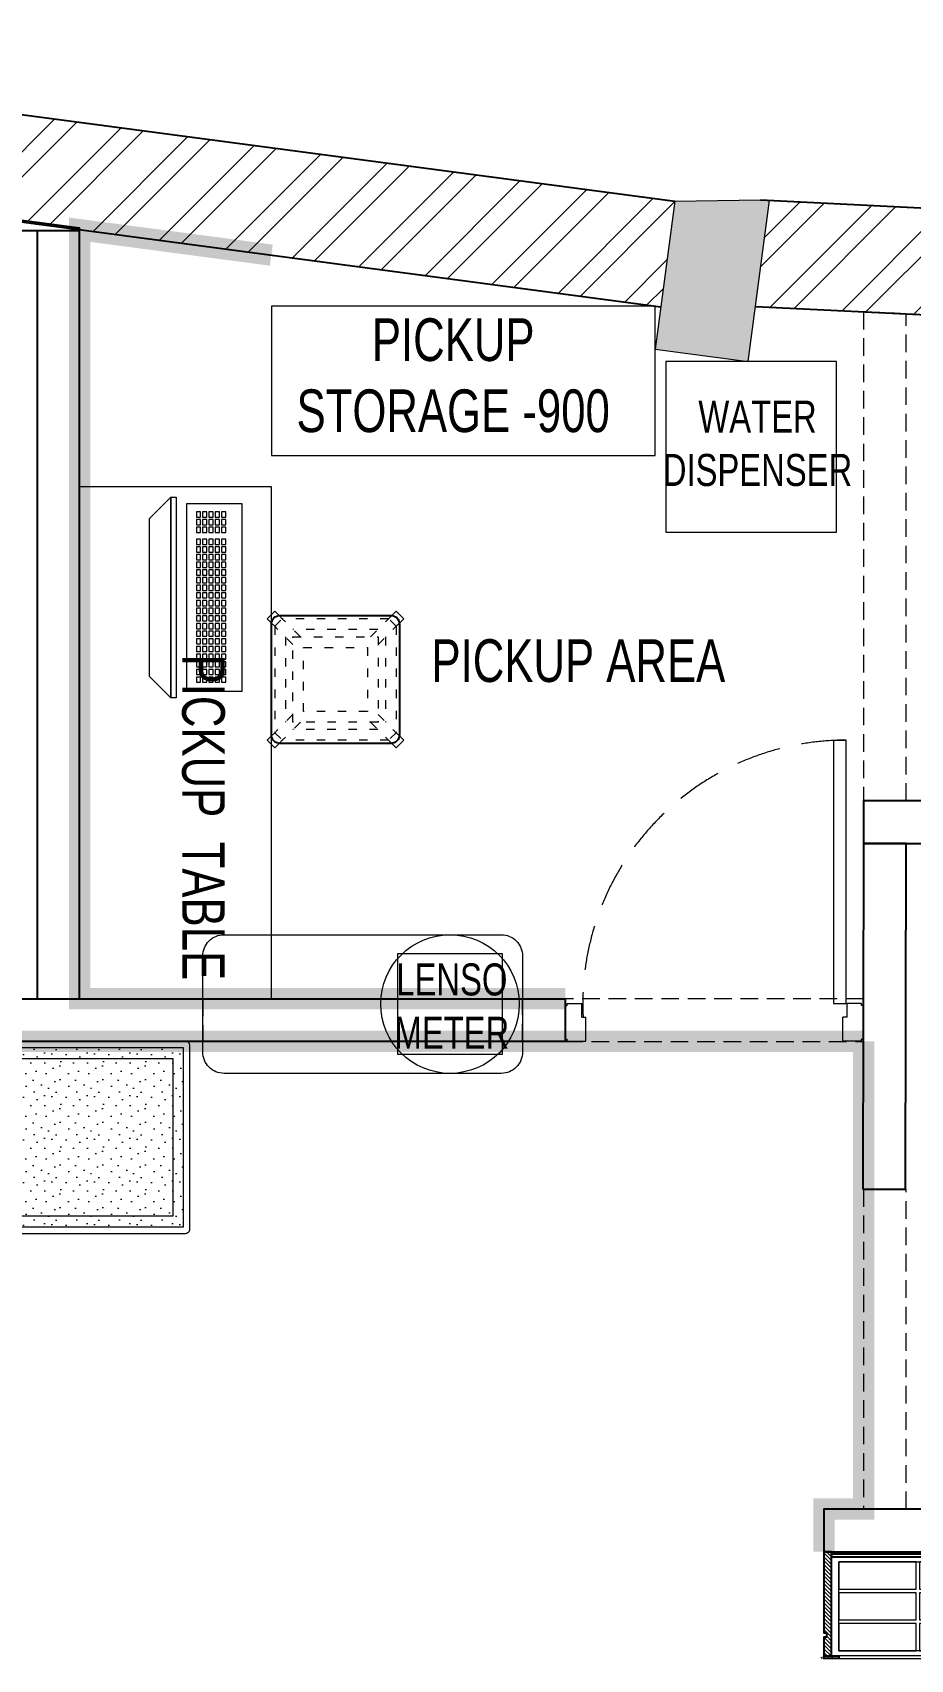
# Model space of a CAD drawing. Header units: feet. Extents: x 3164909 to 3172211, y -5464209 to -5452594.
# Drawn here: x 3167503 to 3169562, y -5456407 to -5452594 of the extents above; entities that cross this region are included whole.
import ezdxf

# ---------------------------------------------------------------- set-up
doc = ezdxf.new("R2010")
doc.units = ezdxf.units.FT
doc.header["$LTSCALE"] = 33
doc.header["$MEASUREMENT"] = 0
for name, pattern in [('a_p6_plan_L18$0$HIDDEN', [0.375, 0.25, -0.125]), ('ACAD_ISO03W100', [30, 12, -18]), ('HIDDEN2', [4.7625, 3.175, -1.5875])]:
    doc.linetypes.add(name, pattern=pattern)
for name, color, linetype, lineweight in [('A-COL', 243, 'Continuous', 9), ('column hatch', 5, 'Continuous', 0), ('Door', 2, 'Continuous', 13), ('LENS-DIM', 252, 'Continuous', 5), ('LENS-DOOR', 34, 'Continuous', 20), ('LENS-HATCH', 251, 'Continuous', 5), ('LENS-PARTITION', 21, 'Continuous', 25), ('LENS-TEXT', 31, 'Continuous', 5), ('LENS_CURTAIN', 5, 'a_p6_plan_L18$0$HIDDEN', 9), ('LK-EQPMT', 3, 'Continuous', 18), ('LK-FF&E FLOOR', 1, 'Continuous', 9), ('LK-FF&E WALL', 1, 'Continuous', 9), ('LK-FLUTTED FINISH', 20, 'Continuous', 30), ('LK-IT', 3, 'Continuous', 18), ('LK-MIRROR', 133, 'Continuous', 13), ('LK-TILES FINISH', 251, 'Continuous', 5), ('LN-ELEVATION-1', 81, 'Continuous', 25), ('LN-ELEVATION-2', 103, 'Continuous', 20), ('LN-ELEVATION-3', 125, 'Continuous', 18), ('LN-ELEVATION-5', 167, 'Continuous', 5), ('LN-HATCH', 251, 'Continuous', 0)]:
    doc.layers.add(name, color=color, linetype=linetype, lineweight=lineweight)
doc.layers.add('A-WALL', color=1, linetype='Continuous')
doc.styles.add('LK TXT', font='GILC____.TTF', dxfattribs={"height": 100})
pattern_1 = [(45, (7858558.917, 3503823.203), (-4.4901280605, 4.4901280605), [])]

# ---------------------------------------------------------------- blocks, each defined once
blk = doc.blocks.new('*U39')
at = {"layer": 'LENS-DOOR'}
for p, q in [((548126.8, 1779188), (548126.8, 1778570.6)), ((548126.8, 1779188), (548155.9, 1779188)), ((548155.9, 1778570.6), (548155.9, 1779188)), ((547497.3, 1778565.8), (547502.1, 1778565.8)), ((547497.3, 1778486.9), (547497.3, 1778565.8)), ((547502.1, 1778570.6), (547536.2, 1778570.6)), ((547502.1, 1778565.8), (547502.1, 1778570.6)), ((547536.2, 1778539), (547536.2, 1778570.6)), ((548126.8, 1778570.6), (548155.9, 1778570.6)), ((548192.4, 1778570.6), (548158.4, 1778570.6)), ((548158.4, 1778539), (548158.4, 1778570.6)), ((548192.4, 1778565.8), (548192.4, 1778570.6)), ((548197.3, 1778565.8), (548192.4, 1778565.8)), ((548197.3, 1778486.9), (548197.3, 1778565.8)), ((547536.2, 1778539), (547545.9, 1778539)), ((547545.9, 1778482.1), (547545.9, 1778539)), ((548148.7, 1778482.1), (548148.7, 1778539)), ((548158.4, 1778539), (548148.7, 1778539)), ((547497.3, 1778486.9), (547502.1, 1778486.9)), ((547502.1, 1778482.1), (547502.1, 1778486.9)), ((547502.1, 1778482.1), (547545.9, 1778482.1)), ((548192.4, 1778482.1), (548148.7, 1778482.1)), ((548192.4, 1778482.1), (548192.4, 1778486.9)), ((548197.3, 1778486.9), (548192.4, 1778486.9))]:
    blk.add_line(p, q, dxfattribs=at)
at = {"layer": 'LENS-DOOR', "color": 7, "linetype": 'HIDDEN2'}
blk.add_ellipse((548155.9, 1778570.6), major_axis=(-617.4, 0), ratio=1, start_param=-1.570791, end_param=0.051209, dxfattribs=at)
blk = doc.blocks.new('2 seater bench')
at = {"layer": 'LENS-HATCH', "lineweight": 0}
h = blk.add_hatch(dxfattribs=at)
h.set_pattern_fill('STIP1', color=177, scale=100, angle=270, pattern_type=2)
h.set_pattern_definition([(270, (6617251.08, -170421.61), (100, -2e-13), [0, -100]), (270, (6617235.08, -170433.61), (100, -2e-13), [0, -100]), (270, (6617211.08, -170428.61), (100, -2e-13), [0, -100]), (270, (6617188.08, -170463.61), (100, -2e-13), [0, -100]), (270, (6617224.08, -170460.61), (100, -2e-13), [0, -100]), (270, (6617248.08, -170487.61), (100, -2e-13), [0, -100]), (270, (6617255.08, -170452.61), (100, -2e-13), [0, -100]), (270, (6617214.08, -170494.61), (100, -2e-13), [0, -100]), (270, (6617182.08, -170489.61), (100, -2e-13), [0, -100]), (270, (6617167.08, -170415.61), (100, -2e-13), [0, -100]), (270, (6617187.08, -170433.61), (100, -2e-13), [0, -100]), (270, (6617168.08, -170447.61), (100, -2e-13), [0, -100]), (270, (6617232.08, -170508.61), (100, -2e-13), [0, -100]), (270, (6617207.08, -170476.61), (100, -2e-13), [0, -100]), (270, (6617240.08, -170468.61), (100, -2e-13), [0, -100]), (270, (6617231.08, -170485.61), (100, -2e-13), [0, -100]), (270, (6617204.08, -170449.61), (100, -2e-13), [0, -100]), (270, (6617258.08, -170477.61), (100, -2e-13), [0, -100]), (270, (6617199.08, -170508.61), (100, -2e-13), [0, -100]), (270, (6617169.08, -170505.61), (100, -2e-13), [0, -100])])
h.paths.add_polyline_path([(585, 210), (0, 210), (0, -210), (585, -210)])
h.paths.add_polyline_path([(0, 245), (0, -210)])
h.paths.add_polyline_path([(-585, 210), (0, 210), (0, -210), (-585, -210)])
at = {"layer": 'LN-ELEVATION-2', "ltscale": 0.5}
for points in [[(-585, 210), (0, 210), (0, -210), (-585, -210)], [(585, 210), (0, 210), (0, -210), (585, -210)]]:
    blk.add_lwpolyline(points, close=True, dxfattribs=at)
at = {"layer": 'LN-ELEVATION-5', "ltscale": 0.5}
blk.add_lwpolyline([(590, 225), (-590, 225, 0.414214), (-600, 215), (-600, -215, 0.414214), (-590, -225), (590, -225, 0.414214), (600, -215), (600, 215, 0.414214)], format="xyb", close=True, dxfattribs=at)
blk.add_lwpolyline([(585, 210), (-585, 210), (-585, -210), (585, -210)], close=True, dxfattribs=at)
at = {"layer": 'LN-ELEVATION-5', "linetype": 'HIDDEN2', "ltscale": 11}
blk.add_lwpolyline([(-560, 185), (560, 185), (560, -185), (-560, -185)], close=True, dxfattribs=at)
blk = doc.blocks.new('A$C94e56fbd')
at = {"layer": 'column hatch'}
h = blk.add_hatch(color=8, dxfattribs=at)
h.dxf.hatch_style = 1
h.paths.add_polyline_path([(1917.4, -4501.9), (1457.4, -4501.9), (1457.4, -4762.3), (1911, -4726.6)])
h.paths.add_polyline_path([(1940.8, -3673.6), (1595.1, -3673.6), (1595.1, -3953.6), (1932.9, -3953.6)])
h.paths.add_polyline_path([(2001.8, -1519.3), (2002.6, -1504.8), (1612.2, -1504.8), (1612.2, -1784.8), (1994.3, -1784.8)])
h.paths.add_polyline_path([(2129.1, 661.3), (1742.3, 661.3), (1742.3, 381.3), (2112.7, 381.3)])
h.paths.add_polyline_path([(3033.4, 5213.3), (2603.4, 5234.3), (2603.4, 4854), (2958.8, 4854)])
h.paths.add_polyline_path([(54.1, 5359), (33.3, 5360), (-168.1, 5357.3), (-214.1, 5010.3), (4, 4981.4)])
h.paths.add_polyline_path([(-2895.3, 5718.9), (-3147.4, 5752.3), (-3245.3, 5326.7), (-2895.3, 5326.7)])
h.paths.add_polyline_path([(-3916.5, 933), (-4256.5, 933), (-4256.5, 653), (-3916.5, 653)])
h.paths.add_polyline_path([(-1051.1, 787.1), (-1331.1, 787.1), (-1331.1, 507.1), (-1051.1, 507.1)])
h.paths.add_polyline_path([(-1051.1, -1392.9), (-1331.1, -1392.9), (-1331.1, -1672.9), (-1051.1, -1672.9)])
h.paths.add_polyline_path([(-3886.5, -1251), (-4256.5, -1251), (-4256.5, -1531), (-3886.5, -1531)])
h.paths.add_polyline_path([(-1065.1, -3576.9), (-1344.2, -3576.9), (-1345.1, -3856.9), (-1065.1, -3856.9)])
h.paths.add_polyline_path([(-3886.5, -3402), (-4256.5, -3402), (-4256.5, -3682), (-3886.5, -3682)])
at = {"layer": 'LN-HATCH'}
h = blk.add_hatch(dxfattribs=at)
h.set_pattern_fill('ANSI32', color=256, scale=333, angle=180)
h.set_pattern_definition([(225, (-5864106.86, 5280898.62), (88.2999593, -88.2999593), []), (225, (-5864165.73, 5280898.62), (88.2999593, -88.2999593), [])])
h.paths.add_polyline_path([(1932.9, -3953.6), (1695.1, -3953.6), (1667.4, -4501.9), (1917.4, -4501.9)])
h.paths.add_polyline_path([(1648.5, 5281), (54.1, 5359), (21.1, 5110.3), (1604.6, 5032.8)])
h.paths.add_polyline_path([(-168.1, 5357.3), (-2895.3, 5718.9), (-2895.3, 5466.7), (-200.9, 5109.5)])
h.paths.add_polyline_path([(-3035.3, 5326.7), (-3245.3, 5326.7), (-4256.5, 933), (-4046.5, 933)])
h.paths.add_polyline_path([(-4056.5, 653), (-4256.5, 653), (-4256.5, -1251), (-4056.5, -1251)])
h.paths.add_polyline_path([(-4006.5, -3682), (-4256.5, -3682), (-4256.5, -4901), (-4006.5, -4901)])
h.paths.add_polyline_path([(2592.5, 4320.1), (2837.3, 4269.2), (2958.8, 4854), (2703.4, 4854)])
h.paths.add_polyline_path([(2188, 1144.3), (1943.2, 1195.2), (1832.3, 661.3), (2129.1, 661.3), (2145.2, 938.6)])
h.paths.add_polyline_path([(2187.3, 2370.1), (2432.1, 2319.2), (2593.1, 3094.3), (2348.4, 3145.2)])
h.paths.add_polyline_path([(2021.8, -1175.3), (1772.3, -1160.7), (1752.2, -1504.8), (2002.6, -1504.8)])
h.paths.add_polyline_path([(1842.2, 37.2), (2091.8, 22.7), (2112.7, 381.3), (1862.3, 381.3)])
h.paths.add_polyline_path([(1950.4, -3335.9), (1705.6, -3328.9), (1695.1, -3673.6), (1940.8, -3673.6)])
h.paths.add_polyline_path([(-4256.5, -1866.5), (-4046.5, -1866.5), (-4046.5, -1531), (-4256.5, -1531)])
h.paths.add_polyline_path([(-4046.5, -3066.5), (-4256.5, -3066.5), (-4256.5, -3402), (-4046.5, -3402)])
at = {"layer": 'A-COL'}
for p, q in [((-168.1, 5357.3), (-214.1, 5010.3)), ((-168.1, 5357.3), (33.3, 5360)), ((4, 4981.4), (54.1, 5359)), ((-214.1, 5010.3), (4, 4981.4)), ((-214.1, 5010.3), (4, 4981.4)), ((-214.1, 5010.3), (4, 4981.4))]:
    blk.add_line(p, q, dxfattribs=at)
at = {"layer": 'A-WALL'}
for p, q in [((-3147.4, 5752.3), (-168.1, 5357.3)), ((-2895.3, 5466.7), (-200.9, 5109.5)), ((33.3, 5360), (3033.4, 5213.3)), ((21.1, 5110.3), (2603.4, 4984))]:
    blk.add_line(p, q, dxfattribs=at)
blk = doc.blocks.new('VC HD 1010')
at = {"layer": 'LN-HATCH', "ltscale": 0.5}
h = blk.add_hatch(dxfattribs=at)
h.set_pattern_fill('ANSI31', color=256, scale=2)
h.set_pattern_definition([(45, (3761554.586, 1795022.936), (-4.490128061, 4.490128061), [])])
h.paths.add_polyline_path([(-505.2, 24), (-505.2, -166), (-499.2, -166), (-499.2, -176), (-505.2, -176), (-505.2, -220), (-487.2, -220), (-487.2, 24)])
h = blk.add_hatch(dxfattribs=at)
h.set_pattern_fill('ANSI31', color=256, scale=2)
h.set_pattern_definition(pattern_1)
h.paths.add_polyline_path([(504.8, 24), (504.8, -166), (498.8, -166), (498.8, -176), (504.8, -176), (504.8, -220), (486.8, -220), (486.8, 24)])
h = blk.add_hatch(dxfattribs=at)
h.set_pattern_fill('ANSI31', color=256, scale=2)
h.set_pattern_definition([(45, (7858741.917, 3503823.203), (-4.4901280605, 4.4901280605), [])])
h.paths.add_polyline_path([(-470.2, -220), (-470.2, -226), (-505.2, -226), (-505.2, -220)])
h = blk.add_hatch(dxfattribs=at)
h.set_pattern_fill('ANSI31', color=256, scale=2)
h.set_pattern_definition(pattern_1)
h.paths.add_polyline_path([(476.8, -220), (476.8, -226), (511.8, -226), (511.8, -220)])
at = {"layer": 'LN-ELEVATION-1', "ltscale": 0.5}
for points in [[(-505.2, 24), (-505.2, -166), (-499.2, -166), (-499.2, -176), (-505.2, -176), (-505.2, -220), (-487.2, -220), (-487.2, 24)], [(486.8, 12), (-487.2, 12), (-487.2, 18), (486.8, 18)], [(504.8, 24), (504.8, -166), (498.8, -166), (498.8, -176), (504.8, -176), (504.8, -220), (486.8, -220), (486.8, 24)], [(-470.2, -220), (-470.2, -226), (-505.2, -226), (-505.2, -220)], [(469.8, -220), (469.8, -226), (504.8, -226), (504.8, -220)]]:
    blk.add_lwpolyline(points, close=True, dxfattribs=at)
at = {"layer": 'LN-ELEVATION-2', "ltscale": 0.5}
blk.add_lwpolyline([(470.2, 0), (-470.2, 0), (-470.2, -208), (470.2, -208)], close=True, dxfattribs=at)
at = {"layer": 'LN-ELEVATION-3', "ltscale": 0.5}
for p, q in [((-487.2, 24), (486.8, 24)), ((-470.2, -220), (469.8, -220)), ((469.8, -226), (-470.2, -226))]:
    blk.add_line(p, q, dxfattribs=at)
for points in [[(-470.2, 0), (-288.5, 0), (-288.5, -64), (-470.2, -64)], [(-280.5, 0), (-98.8, 0), (-98.8, -64), (-280.5, -64)], [(-90.8, 0), (90.8, 0), (90.8, -64), (-90.8, -64)], [(98.8, 0), (280.5, 0), (280.5, -64), (98.8, -64)], [(288.5, 0), (470.2, 0), (470.2, -64), (288.5, -64)], [(-470.2, -136), (-288.5, -136), (-288.5, -72), (-470.2, -72)], [(-280.5, -72), (-98.8, -72), (-98.8, -136), (-280.5, -136)], [(-90.8, -72), (90.8, -72), (90.8, -136), (-90.8, -136)], [(98.8, -72), (280.5, -72), (280.5, -136), (98.8, -136)], [(288.5, -72), (470.2, -72), (470.2, -136), (288.5, -136)], [(-470.2, -144), (-288.5, -144), (-288.5, -208), (-470.2, -208)], [(-280.5, -144), (-98.8, -144), (-98.8, -208), (-280.5, -208)], [(-90.8, -144), (90.8, -144), (90.8, -208), (-90.8, -208)], [(98.8, -144), (280.5, -144), (280.5, -208), (98.8, -208)], [(288.5, -144), (470.2, -144), (470.2, -208), (288.5, -208)]]:
    blk.add_lwpolyline(points, close=True, dxfattribs=at)
blk = doc.blocks.new('CLENS 600 TYPE 6')
at = {"layer": 'LN-ELEVATION-1', "ltscale": 0.5}
blk.add_lwpolyline([(130, -225), (-130, -225, -0.414214), (-150, -205), (-150, 55, -0.414214), (-130, 75), (130, 75, -0.414214), (150, 55), (150, -205, -0.414214)], format="xyb", close=True, dxfattribs=at)
at = {"layer": 'LN-ELEVATION-3', "linetype": 'ACAD_ISO03W100', "ltscale": 0.05}
for p, q in [((-100, 7.3), (-142.4, 49.7)), ((-142.4, -199.7), (-142.4, 49.7)), ((-82.3, 25), (-124.7, 67.4)), ((124.7, 67.4), (-124.7, 67.4)), ((99.7, 42.4), (-99.7, 42.4)), ((82.3, 25), (124.7, 67.4)), ((100, 7.3), (142.4, 49.7)), ((142.4, -199.7), (142.4, 49.7)), ((-117.4, -174.7), (-117.4, 24.7)), ((117.4, -174.7), (117.4, 24.7)), ((-100, -157.3), (-142.4, -199.7)), ((-82.3, -175), (-124.7, -217.4)), ((82.3, -175), (124.7, -217.4)), ((100, -157.3), (142.4, -199.7)), ((124.7, -217.4), (-124.7, -217.4)), ((99.7, -192.4), (-99.7, -192.4))]:
    blk.add_line(p, q, dxfattribs=at)
for points in [[(-132.2, 74.9), (-124.7, 67.4), (-142.4, 49.7), (-149.9, 57.2)], [(132.2, 74.9), (124.7, 67.4), (142.4, 49.7), (149.9, 57.2)], [(-132.2, -224.9), (-124.7, -217.4), (-142.4, -199.7), (-149.9, -207.2)], [(132.2, -224.9), (124.7, -217.4), (142.4, -199.7), (149.9, -207.2)]]:
    blk.add_lwpolyline(points, dxfattribs=at)
for points in [[(100, -175), (-100, -175), (-100, 25), (100, 25)], [(75, -150), (-75, -150), (-75, 0), (75, 0)]]:
    blk.add_lwpolyline(points, close=True, dxfattribs=at)
at = {"layer": 'LN-ELEVATION-5', "ltscale": 0.5}
for points in [[(-149.9, 57.2), (-160.1, 67.4), (-142.4, 85.1), (-132.2, 74.9)], [(149.9, 57.2), (160.1, 67.4), (142.4, 85.1), (132.2, 74.9)], [(-149.9, -207.2), (-160.1, -217.4), (-142.4, -235.1), (-132.2, -224.9)], [(149.9, -207.2), (160.1, -217.4), (142.4, -235.1), (132.2, -224.9)]]:
    blk.add_lwpolyline(points, dxfattribs=at)
blk = doc.blocks.new('*U22')
at = {"layer": 'LK-EQPMT', "ltscale": 12}
blk.add_lwpolyline([(6, 4.9), (-6, 4.9), (-6, -4.9), (6, -4.9)], close=True, dxfattribs=at)
blk = doc.blocks.new('*U23')
at = {"color": 0, "linetype": 'ByBlock', "lineweight": -2}
for p in [(0, 0), (18, 0), (35.9, 0), (53.9, 0), (71.8, 0), (89.8, 0), (107.8, 0), (125.7, 0), (143.7, 0), (161.6, 0), (179.6, 0), (197.6, 0), (215.5, 0), (233.5, 0), (251.4, 0), (269.4, 0), (287.4, 0), (305.3, 0), (323.3, 0), (0, -14.7), (0, -29.5), (18, -14.7), (18, -29.5), (35.9, -14.7), (35.9, -29.5), (53.9, -14.7), (53.9, -29.5), (71.8, -14.7), (71.8, -29.5), (89.8, -14.7), (89.8, -29.5), (107.8, -14.7), (107.8, -29.5), (125.7, -14.7), (125.7, -29.5), (143.7, -14.7), (143.7, -29.5), (161.6, -14.7), (161.6, -29.5), (179.6, -14.7), (179.6, -29.5), (197.6, -14.7), (197.6, -29.5), (215.5, -14.7), (215.5, -29.5), (233.5, -14.7), (233.5, -29.5), (251.4, -14.7), (251.4, -29.5), (269.4, -14.7), (269.4, -29.5), (287.4, -14.7), (287.4, -29.5), (305.3, -14.7), (305.3, -29.5), (323.3, -14.7), (323.3, -29.5), (0, -44.2), (0, -59), (18, -44.2), (18, -59), (35.9, -44.2), (35.9, -59), (53.9, -44.2), (53.9, -59), (71.8, -44.2), (71.8, -59), (89.8, -44.2), (89.8, -59), (107.8, -44.2), (107.8, -59), (125.7, -44.2), (125.7, -59), (143.7, -44.2), (143.7, -59), (161.6, -44.2), (161.6, -59), (179.6, -44.2), (179.6, -59), (197.6, -44.2), (197.6, -59), (215.5, -44.2), (215.5, -59), (233.5, -44.2), (233.5, -59), (251.4, -44.2), (251.4, -59), (269.4, -44.2), (269.4, -59), (287.4, -44.2), (287.4, -59), (305.3, -44.2), (305.3, -59), (323.3, -44.2), (323.3, -59)]:
    blk.add_blockref('*U22', p, dxfattribs=at)
blk = doc.blocks.new('*U20')
at = {"layer": 'LK-EQPMT', "ltscale": 12}
blk.add_lwpolyline([(6, 4.9), (-6, 4.9), (-6, -4.9), (6, -4.9)], close=True, dxfattribs=at)
blk = doc.blocks.new('*U21')
at = {"color": 0, "linetype": 'ByBlock', "lineweight": -2}
for p in [(0, 0), (18, 0), (35.9, 0), (0, -14.7), (0, -29.5), (18, -14.7), (18, -29.5), (35.9, -14.7), (35.9, -29.5), (0, -44.2), (0, -59), (18, -44.2), (18, -59), (35.9, -44.2), (35.9, -59)]:
    blk.add_blockref('*U20', p, dxfattribs=at)
blk = doc.blocks.new('*U14')
at = {"ltscale": 12}
blk.add_lwpolyline([(8, 0), (8, 129.1), (448, 129.1), (448, 0)], close=True, dxfattribs=at)
for name, p in [('*U23', (35.2, 101.6)), ('*U21', (386.6, 101.6))]:
    blk.add_blockref(name, p)
blk = doc.blocks.new('Pickup table PC')
at = {"layer": 'LN-ELEVATION-2', "ltscale": 0.5}
for points in [[(470, 50), (0, 50), (0, 62), (470, 62)], [(420, 0), (50, 0), (0, 50), (470, 50)]]:
    blk.add_lwpolyline(points, close=True, dxfattribs=at)

msp = doc.modelspace()

# ---------------------------------------------------------------- linework, layer by layer
at = {"layer": 'LENS-PARTITION'}
for points in [[(3166311.2, -5452879.4), (3166311.2, -5453019.4), (3166171.2, -5453019.4), (3166162.2, -5453058.5), (3166447.3, -5453058.5), (3166447.3, -5453058), (3166477.6, -5453058), (3167613.5, -5453058), (3167613.5, -5453052)], [(3167613.5, -5453058.5), (3167513.5, -5453058.5), (3167513.5, -5454858.5), (3167613.5, -5454858.5)], [(3171693.4, -5454394.8), (3169452.4, -5454394.8), (3169452.4, -5454494.8), (3171672.6, -5454494.8)], [(3169450.7, -5455304.8), (3169550.7, -5455304.8), (3169552.4, -5454494.8), (3169452.4, -5454494.8)], [(3166652.5, -5454858.5), (3168752.4, -5454858.5), (3168752.4, -5454958.5), (3166652.5, -5454958.5)], [(3171348.5, -5456054.8), (3169359.2, -5456054.8), (3169359.2, -5456154.8), (3169470.4, -5456154.8), (3170444.4, -5456154.8), (3170462.4, -5456154.8), (3170480.4, -5456154.8), (3170744.4, -5456154.8), (3170762.4, -5456154.8), (3171327.7, -5456154.8)]]:
    msp.add_lwpolyline(points, close=True, dxfattribs=at)
at = {"layer": 'LENS_CURTAIN', "ltscale": 5}
for points in [[(3169552.4, -5454394.8), (3169552.4, -5453253.1), (3169452.4, -5453248.2), (3169452.4, -5454394.8)], [(3168652.4, -5454858.5), (3167902.4, -5454858.5), (3167902.4, -5454958.5), (3168652.4, -5454958.5)], [(3169452.4, -5454858.5), (3168752.4, -5454858.5), (3168752.4, -5454958.5), (3169452.4, -5454958.5)], [(3169552.4, -5456054.8), (3169552.4, -5455304.8), (3169452.4, -5455304.8), (3169452.4, -5456054.8)]]:
    msp.add_lwpolyline(points, close=True, dxfattribs=at)
at = {"layer": 'LK-EQPMT'}
msp.add_lwpolyline([(3168605.3, -5454988.5), (3168605.3, -5454753.5), (3168359.3, -5454753.5), (3168359.3, -5454988.5)], close=True, dxfattribs=at)
at = {"layer": 'LK-FF&E WALL'}
for points in [[(3168063.5, -5453584.9), (3168963.5, -5453584.9), (3168963.5, -5453234.9), (3168063.5, -5453234.9)], [(3168988.5, -5453764.7), (3169388.5, -5453764.7), (3169388.5, -5453364.7), (3168988.5, -5453364.7)], [(3168063.5, -5454858.5), (3168063.5, -5453658.5), (3167613.5, -5453658.5), (3167613.5, -5454858.5)]]:
    msp.add_lwpolyline(points, close=True, dxfattribs=at)
msp.add_lwpolyline([(3167902.4, -5454983.5), (3167902.4, -5454758.5, -0.414214), (3167952.4, -5454708.5), (3168602.4, -5454708.5, -0.414214), (3168652.4, -5454758.5), (3168652.4, -5454983.5, -0.414214), (3168602.4, -5455033.5), (3167952.4, -5455033.5, -0.414214)], format="xyb", close=True, dxfattribs=at)
msp.add_circle((3168482.3, -5454871), 162.5, dxfattribs=at)
at = {"layer": 'LK-FLUTTED FINISH', "linetype": 'ACAD_ISO03W100', "ltscale": 0.05, "const_width": 50}
for points in [[(3168752.4, -5454958.5), (3165952.5, -5454958.5), (3165920.8, -5455096.2)], [(3169359.2, -5456154.8), (3169359.2, -5456054.8), (3169452.4, -5456054.8), (3169452.4, -5454958.5)]]:
    msp.add_lwpolyline(points, dxfattribs=at)
at = {"layer": 'LK-MIRROR', "linetype": 'ACAD_ISO03W100', "ltscale": 0.05, "const_width": 50}
msp.add_lwpolyline([(3169452.4, -5454958.5), (3168752.4, -5454958.5)], dxfattribs=at)
at = {"layer": 'LK-TILES FINISH', "color": 212, "linetype": 'ACAD_ISO03W100', "ltscale": 0.05, "const_width": 50}
msp.add_lwpolyline([(3168752.4, -5454858.5), (3167613.5, -5454858.5), (3167613.5, -5453055.9), (3168063, -5453115.5)], dxfattribs=at)

# ---------------------------------------------------------------- block references
at = {"layer": 'Door'}
msp.add_blockref('*U39', (2621255.2, -7233440.5), dxfattribs=at)
at = {"layer": 'LENS-DIM', "color": 2}
msp.add_blockref('A$C94e56fbd', (3169177.5, -5458346.1), dxfattribs=at)
at = {"layer": 'LK-FF&E FLOOR'}
msp.add_blockref('2 seater bench', (3167271.9, -5455183.5), dxfattribs=at)
at = {"layer": 'LK-FF&E WALL', "rotation": 89.99999999999989}
msp.add_blockref('CLENS 600 TYPE 6', (3168138.5, -5454110.2), dxfattribs=at)
at = {"layer": 'LK-FF&E WALL', "xscale": -1}
msp.add_blockref('VC HD 1010', (3169864.1, -5456178.8), dxfattribs=at)
at = {"layer": 'LK-IT', "rotation": 270}
msp.add_blockref('Pickup table PC', (3167777.6, -5453683), dxfattribs=at)
at = {"layer": 'LK-IT', "ltscale": 0.5, "rotation": 89.99999999999991}
msp.add_blockref('*U14', (3167993.8, -5454146), dxfattribs=at)

# ---------------------------------------------------------------- texts
at = {"layer": 'LENS-TEXT', "color": 0, "linetype": 'Continuous', "ltscale": 3, "attachment_point": 5, "style": 'LK TXT'}
for s, width, gutter_width, insert, char_height in [('PICKUP \\PSTORAGE -900', 1099.487, 1, (3168489.7, -5453397.7), 100), ('WATER \\PDISPENSER', 264.162, 0.75, (3169203.5, -5453557.1), 75), ('PICKUP AREA', 1099.487, 1, (3168783.3, -5454066.7), 100), ('LENSO\\PMETER', 353.056, 0.5, (3168486.6, -5454875.8), 75)]:
    msp.add_mtext_dynamic_manual_height_columns(s, width=width, gutter_width=gutter_width, heights=[0], dxfattribs=dict(at, insert=insert, char_height=char_height))
at = {"layer": 'LENS-TEXT', "color": 0, "linetype": 'Continuous', "ltscale": 3, "insert": (3167903.3, -5454433.4), "char_height": 100, "attachment_point": 5, "rotation": 270, "style": 'LK TXT'}
msp.add_mtext_dynamic_manual_height_columns('PICKUP  TABLE  ', width=783.964, gutter_width=1, heights=[0], dxfattribs=at)

doc.saveas('drawing.dxf')
